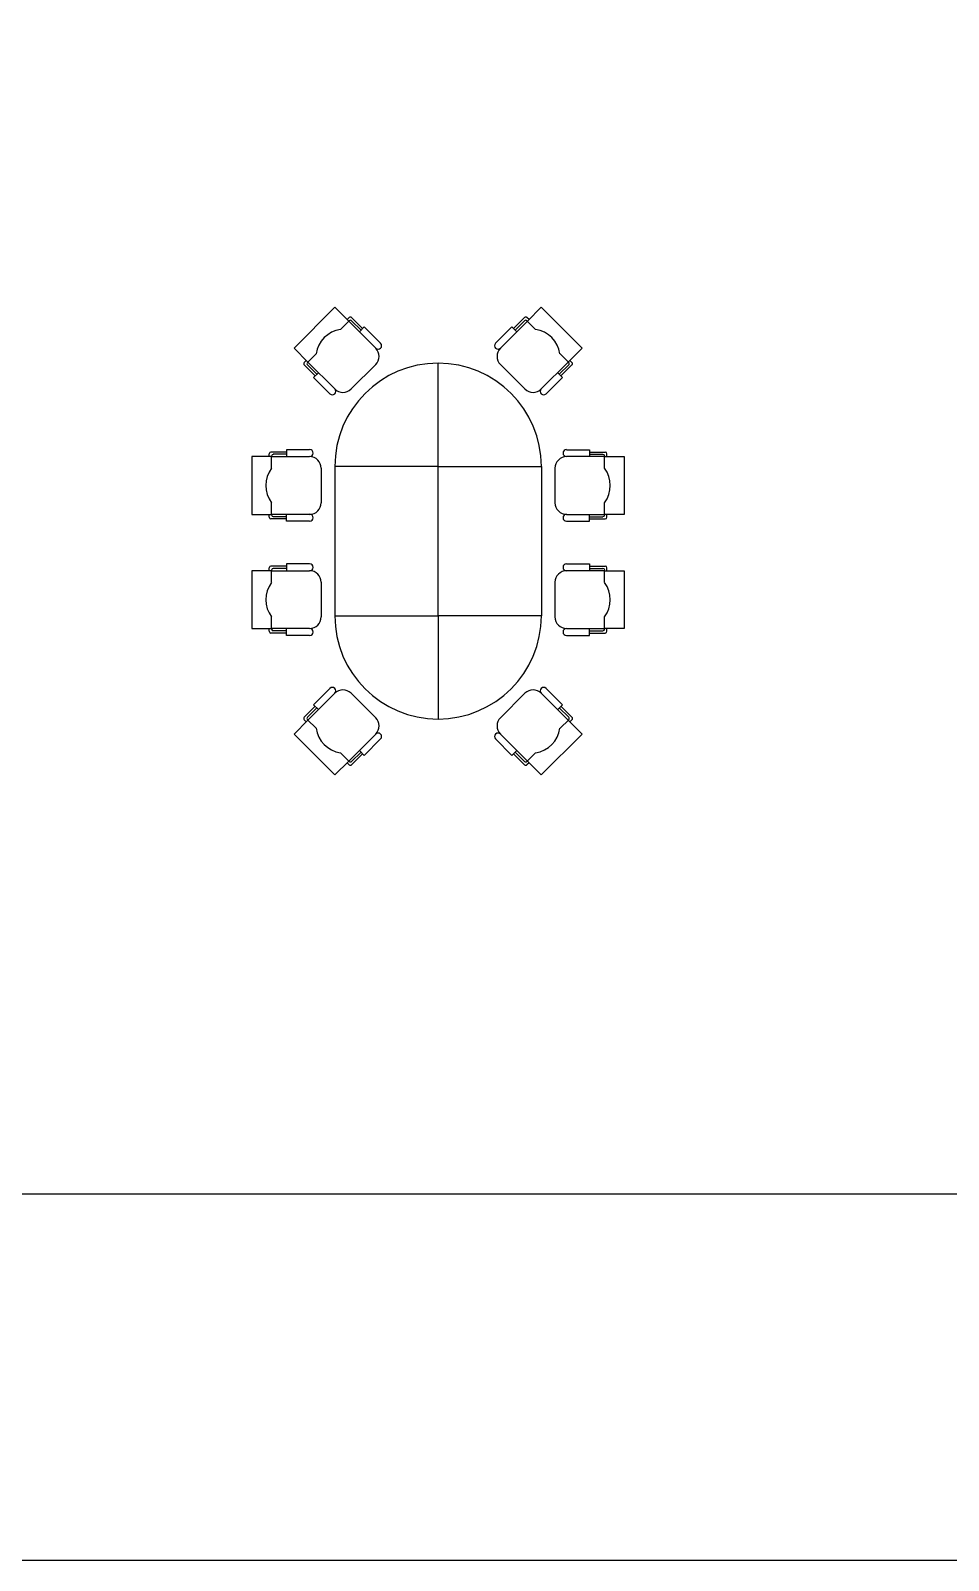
# Model space of a CAD drawing. Header units: millimetres. Extents: x 391350 to 515311, y -283575 to -199845.
# Drawn here: x 433080 to 439833, y -283575 to -272314 of the extents above; entities that cross this region are included whole.
import ezdxf

# ---------------------------------------------------------------- set-up
doc = ezdxf.new("R2010")
doc.units = ezdxf.units.MM

msp = doc.modelspace()

# ---------------------------------------------------------------- linework, layer by layer
at = {"color": 0}
for p, q in [((435318, -274351), (435018, -274652)), ((435421, -274453), (435318, -274351)), ((435408, -274441), (435424, -274426)), ((435523, -274507), (435442, -274426)), ((436633, -274507), (436714, -274426)), ((436747, -274441), (436732, -274426)), ((436735, -274453), (436837, -274351)), ((436837, -274351), (437138, -274652)), ((435360, -274514), (435424, -274450)), ((435421, -274453), (435619, -274652)), ((435511, -274520), (435442, -274450)), ((436735, -274453), (436537, -274652)), ((436645, -274520), (436714, -274450)), ((436795, -274514), (436732, -274450)), ((435018, -274652), (435120, -274754)), ((437138, -274652), (437036, -274754)), ((435093, -274757), (435108, -274742)), ((435174, -274856), (435093, -274775)), ((435117, -274757), (435180, -274694)), ((435186, -274844), (435117, -274775)), ((435318, -274952), (435120, -274754)), ((435619, -274772), (435439, -274952)), ((436078, -275522), (436078, -274762)), ((436537, -274772), (436717, -274952)), ((436837, -274952), (437036, -274754)), ((436970, -274844), (437039, -274775)), ((437039, -274757), (436976, -274694)), ((436982, -274856), (437063, -274775)), ((437063, -274757), (437048, -274742)), ((434708, -275450), (434708, -275875)), ((434852, -275450), (434708, -275450)), ((434835, -275450), (434835, -275429)), ((434963, -275416), (434848, -275416)), ((434852, -275535), (434852, -275446)), ((434852, -275450), (435133, -275450)), ((434963, -275433), (434865, -275433)), ((437303, -275450), (437023, -275450)), ((437193, -275416), (437308, -275416)), ((437193, -275433), (437291, -275433)), ((437303, -275535), (437303, -275446)), ((437303, -275450), (437448, -275450)), ((437320, -275450), (437320, -275429)), ((437448, -275450), (437448, -275875)), ((435218, -275535), (435218, -275790)), ((436938, -275535), (436938, -275790)), ((434852, -275879), (434852, -275790)), ((437303, -275879), (437303, -275790)), ((434708, -275875), (434852, -275875)), ((434835, -275896), (434835, -275875)), ((435133, -275875), (434852, -275875)), ((434963, -275892), (434865, -275892)), ((437023, -275875), (437303, -275875)), ((437193, -275892), (437291, -275892)), ((437448, -275875), (437303, -275875)), ((437320, -275896), (437320, -275875)), ((434963, -275909), (434848, -275909)), ((437193, -275909), (437308, -275909)), ((434852, -276290), (434708, -276290)), ((434708, -276290), (434708, -276715)), ((434835, -276290), (434835, -276269)), ((434963, -276256), (434848, -276256)), ((434852, -276375), (434852, -276286)), ((434852, -276290), (435133, -276290)), ((434963, -276273), (434865, -276273)), ((437303, -276290), (437023, -276290)), ((437193, -276256), (437308, -276256)), ((437193, -276273), (437291, -276273)), ((437303, -276375), (437303, -276286)), ((437303, -276290), (437448, -276290)), ((437320, -276290), (437320, -276269)), ((437448, -276290), (437448, -276715)), ((435218, -276375), (435218, -276630)), ((436938, -276375), (436938, -276630)), ((434852, -276719), (434852, -276630)), ((436078, -276622), (436078, -277382)), ((437303, -276719), (437303, -276630)), ((434708, -276715), (434852, -276715)), ((434835, -276736), (434835, -276715)), ((434963, -276749), (434848, -276749)), ((435133, -276715), (434852, -276715)), ((434963, -276732), (434865, -276732)), ((437023, -276715), (437303, -276715)), ((437193, -276732), (437291, -276732)), ((437193, -276749), (437308, -276749)), ((437448, -276715), (437303, -276715)), ((437320, -276736), (437320, -276715)), ((435318, -277192), (435120, -277390)), ((435619, -277372), (435439, -277192)), ((436537, -277372), (436717, -277192)), ((436837, -277192), (437036, -277390)), ((435174, -277288), (435093, -277369)), ((435186, -277300), (435117, -277369)), ((436970, -277300), (437039, -277369)), ((436982, -277288), (437063, -277369)), ((435018, -277492), (435120, -277390)), ((435093, -277387), (435108, -277402)), ((435117, -277387), (435180, -277450)), ((437039, -277387), (436976, -277450)), ((437138, -277492), (437036, -277390)), ((437063, -277387), (437048, -277402)), ((435318, -277793), (435018, -277492)), ((435421, -277691), (435619, -277492)), ((436735, -277691), (436537, -277492)), ((436837, -277793), (437138, -277492)), ((435421, -277691), (435318, -277793)), ((435360, -277631), (435424, -277694)), ((435408, -277703), (435424, -277718)), ((435511, -277625), (435442, -277694)), ((435523, -277637), (435442, -277718)), ((436633, -277637), (436714, -277718)), ((436645, -277625), (436714, -277694)), ((436795, -277631), (436732, -277694)), ((436747, -277703), (436732, -277718)), ((436735, -277691), (436837, -277793)), ((445120, -280880), (432595, -280880))]:
    msp.add_line(p, q, dxfattribs=at)
for points in [[(391350, -248700), (449973, -248700), (449973, -283575), (391350, -283575)], [(436078, -276622), (436078, -275522), (435318, -275522), (435318, -276622)], [(436078, -276622), (436078, -275522), (436838, -275522), (436838, -276622)]]:
    msp.add_lwpolyline(points, close=True, dxfattribs=at)
for points in [[(435655, -274616), (435535, -274495), (435499, -274532)], [(436501, -274616), (436621, -274495), (436657, -274532)], [(435282, -274988), (435162, -274868), (435198, -274832)], [(436874, -274988), (436994, -274868), (436958, -274832)], [(435133, -275399), (434963, -275399), (434963, -275450)], [(437023, -275399), (437193, -275399), (437193, -275450)], [(435133, -275926), (434963, -275926), (434963, -275875)], [(437023, -275926), (437193, -275926), (437193, -275875)], [(435133, -276239), (434963, -276239), (434963, -276290)], [(437023, -276239), (437193, -276239), (437193, -276290)], [(435133, -276766), (434963, -276766), (434963, -276715)], [(437023, -276766), (437193, -276766), (437193, -276715)], [(435282, -277156), (435162, -277276), (435198, -277312)], [(436874, -277156), (436994, -277276), (436958, -277312)], [(435655, -277528), (435535, -277649), (435499, -277613)], [(436501, -277528), (436621, -277649), (436657, -277613)]]:
    msp.add_lwpolyline(points, dxfattribs=at)
for centre, radius, start, end in [((435433, -274435), 12.8, 45, 135), ((436723, -274435), 12.8, 45, 135), ((435390, -274724), 212, 98.1301, 171.8699), ((435433, -274459), 12.8, 45, 135), ((436723, -274459), 12.8, 45, 135), ((436765, -274724), 212, 8.1301, 81.8699), ((435637, -274634), 25.5, 225, 45), ((435559, -274712), 85, 315, 45), ((436519, -274634), 25.5, 135, 315), ((436597, -274712), 85, 135, 225), ((435102, -274766), 12.8, 135, 225), ((435126, -274766), 12.8, 135, 225), ((436078, -275522), 760, 0, 180), ((437030, -274766), 12.8, 315, 45), ((437054, -274766), 12.8, 315, 45), ((435300, -274970), 25.5, 225, 45), ((435378, -274892), 85, 225, 315), ((436777, -274892), 85, 225, 315), ((436855, -274970), 25.5, 135, 315), ((434848, -275429), 12.8, 90, 180), ((434865, -275446), 12.8, 90, 180), ((435133, -275424), 25.5, 270, 90), ((435133, -275535), 85, 0, 90), ((437023, -275535), 85, 90, 180), ((437023, -275424), 25.5, 90, 270), ((437291, -275446), 12.8, 0, 90), ((437308, -275429), 12.8, 0, 90), ((435022, -275662), 212, 143.1301, 216.8699), ((437133, -275662), 212, 323.1301, 36.8699), ((435133, -275790), 85, 270, 0), ((437023, -275790), 85, 180, 270), ((434848, -275896), 12.8, 180, 270), ((434865, -275879), 12.8, 180, 270), ((435133, -275900), 25.5, 270, 90), ((437023, -275900), 25.5, 90, 270), ((437291, -275879), 12.8, 270, 0), ((437308, -275896), 12.8, 270, 0), ((435133, -276265), 25.5, 270, 90), ((437023, -276265), 25.5, 90, 270), ((434848, -276269), 12.8, 90, 180), ((434865, -276286), 12.8, 90, 180), ((435133, -276375), 85, 0, 90), ((437023, -276375), 85, 90, 180), ((437291, -276286), 12.8, 0, 90), ((437308, -276269), 12.8, 0, 90), ((435022, -276503), 212, 143.1301, 216.8699), ((437133, -276503), 212, 323.1301, 36.8699), ((435133, -276630), 85, 270, 0), ((436078, -276622), 760, 180, 0), ((437023, -276630), 85, 180, 270), ((434848, -276736), 12.8, 180, 270), ((434865, -276719), 12.8, 180, 270), ((435133, -276741), 25.5, 270, 90), ((437023, -276741), 25.5, 90, 270), ((437291, -276719), 12.8, 270, 0), ((437308, -276736), 12.8, 270, 0), ((435300, -277174), 25.5, 315, 135), ((435378, -277252), 85, 45, 135), ((436777, -277252), 85, 45, 135), ((436855, -277174), 25.5, 45, 225), ((435102, -277378), 12.8, 135, 225), ((435126, -277378), 12.8, 135, 225), ((435390, -277420), 212, 188.1301, 261.8699), ((435559, -277432), 85, 315, 45), ((436597, -277432), 85, 135, 225), ((436765, -277420), 212, 278.1301, 351.8699), ((437030, -277378), 12.8, 315, 45), ((437054, -277378), 12.8, 315, 45), ((435637, -277510), 25.5, 315, 135), ((436519, -277510), 25.5, 45, 225), ((435433, -277685), 12.8, 225, 315), ((436723, -277685), 12.8, 225, 315), ((435433, -277709), 12.8, 225, 315), ((436723, -277709), 12.8, 225, 315)]:
    msp.add_arc(centre, radius, start, end, dxfattribs=at)

doc.saveas('drawing.dxf')
